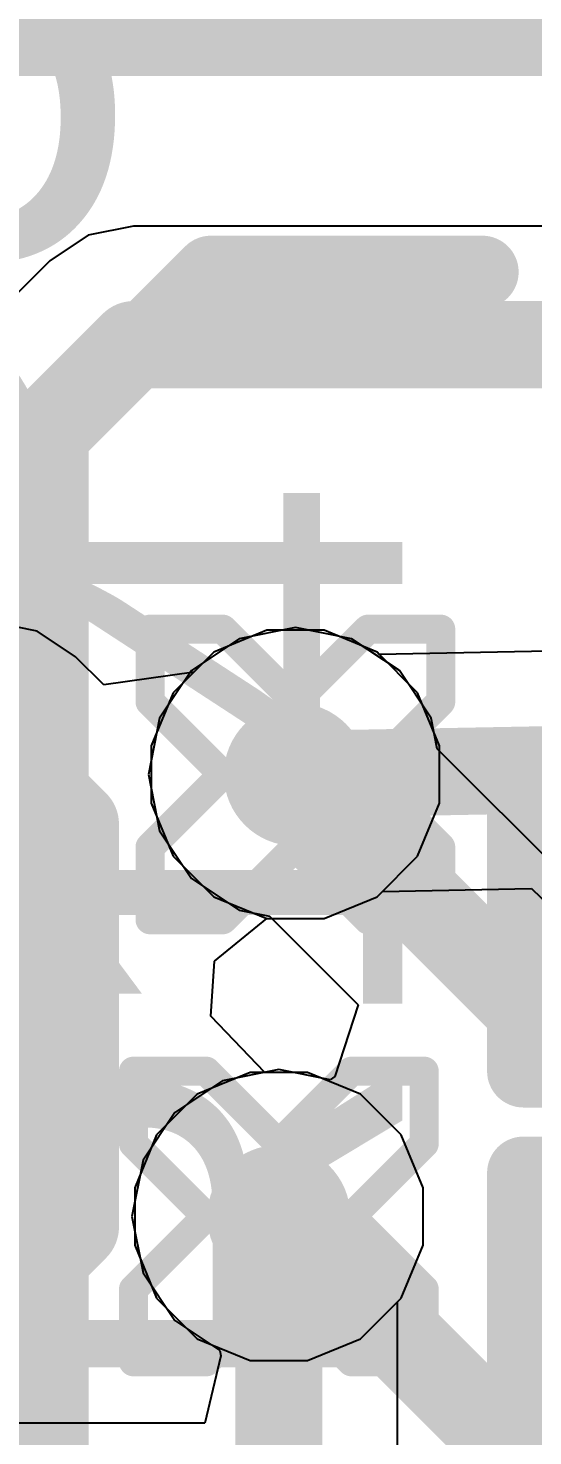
# Model space of a CAD drawing. Header units: inches. Extents: x 3 to 215, y 2 to 215.
# Drawn here: x 3.2497 to 3.2845, y 3.2709 to 3.3678 of the extents above; entities that cross this region are included whole.
import ezdxf

# ---------------------------------------------------------------- set-up
doc = ezdxf.new("R2010")
doc.units = ezdxf.units.IN
doc.header["$MEASUREMENT"] = 0
for name, color, linetype in [('Bottom Layer', 5, 'Continuous'), ('Bottom Overlay', 54, 'Continuous'), ('Drill Drawing', 1, 'Continuous'), ('Layer 1', 16, 'Continuous'), ('Layer 2', 76, 'Continuous'), ('Top Layer', 1, 'Continuous'), ('Top Overlay', 2, 'Continuous'), ('Top Paste', 8, 'Continuous'), ('Top Solder', 216, 'Continuous'), ('Via Holes', 16, 'Continuous')]:
    doc.layers.add(name, color=color, linetype=linetype)
doc.styles.add('Arial', font='', dxfattribs={"height": 0.2})
doc.styles.get('Arial').set_extended_font_data('Arial')

# ---------------------------------------------------------------- blocks, each defined once
blk = doc.blocks.new('R___0201_23')
at = {"layer": 'Top Layer'}
for points in [[(-0.016142, 0.007283), (-0.005512, 0.007283), (-0.005512, -0.007283), (-0.016142, -0.007283)], [(0.005512, 0.007283), (0.016142, 0.007283), (0.016142, -0.007283), (0.005512, -0.007283)]]:
    blk.add_hatch(color=1, dxfattribs=at).paths.add_polyline_path(points)
at = {"layer": 'Top Paste'}
for points in [[(-0.016142, 0.007283), (-0.005512, 0.007283), (-0.005512, -0.007283), (-0.016142, -0.007283)], [(0.005512, 0.007283), (0.016142, 0.007283), (0.016142, -0.007283), (0.005512, -0.007283)]]:
    blk.add_hatch(color=8, dxfattribs=at).paths.add_polyline_path(points)
at = {"layer": 'Top Solder'}
for points in [[(-0.018307, 0.009449), (-0.003346, 0.009449), (-0.003346, -0.009449), (-0.018307, -0.009449)], [(0.003346, 0.009449), (0.018307, 0.009449), (0.018307, -0.009449), (0.003346, -0.009449)]]:
    blk.add_hatch(color=216, dxfattribs=at).paths.add_polyline_path(points)
at = {"layer": 'Top Overlay'}
for points in [[(-0.019, 0.01, 0.005, 0.005, 0), (-0.019, -0.01, 0.005, 0.005, 0)], [(0.019, 0.01, 0.005, 0.005, 0), (-0.019, 0.01, 0.005, 0.005, 0)], [(0.019, 0.01, 0.005, 0.005, 0), (0.019, -0.01, 0.005, 0.005, 0)], [(0.019, -0.01, 0.005, 0.005, 0), (-0.019, -0.01, 0.005, 0.005, 0)]]:
    blk.add_lwpolyline(points, format="xyseb", dxfattribs=at)
for points in [[(-0.02025, 0.01, 0.0025, 0.0025, 1), (-0.01775, 0.01, 0.0025, 0.0025, 1)], [(-0.02025, 0.01, 0.0025, 0.0025, 1), (-0.01775, 0.01, 0.0025, 0.0025, 1)], [(0.01775, 0.01, 0.0025, 0.0025, 1), (0.02025, 0.01, 0.0025, 0.0025, 1)], [(0.01775, 0.01, 0.0025, 0.0025, 1), (0.02025, 0.01, 0.0025, 0.0025, 1)], [(-0.02025, -0.01, 0.0025, 0.0025, 1), (-0.01775, -0.01, 0.0025, 0.0025, 1)], [(-0.02025, -0.01, 0.0025, 0.0025, 1), (-0.01775, -0.01, 0.0025, 0.0025, 1)], [(0.01775, -0.01, 0.0025, 0.0025, 1), (0.02025, -0.01, 0.0025, 0.0025, 1)], [(0.01775, -0.01, 0.0025, 0.0025, 1), (0.02025, -0.01, 0.0025, 0.0025, 1)]]:
    blk.add_lwpolyline(points, format="xyseb", close=True, dxfattribs=at)
blk = doc.blocks.new('R___0201_24')
at = {"layer": 'Top Layer'}
for points in [[(-0.016142, 0.007283), (-0.005512, 0.007283), (-0.005512, -0.007283), (-0.016142, -0.007283)], [(0.005512, 0.007283), (0.016142, 0.007283), (0.016142, -0.007283), (0.005512, -0.007283)]]:
    blk.add_hatch(color=1, dxfattribs=at).paths.add_polyline_path(points)
at = {"layer": 'Top Paste'}
for points in [[(-0.016142, 0.007283), (-0.005512, 0.007283), (-0.005512, -0.007283), (-0.016142, -0.007283)], [(0.005512, 0.007283), (0.016142, 0.007283), (0.016142, -0.007283), (0.005512, -0.007283)]]:
    blk.add_hatch(color=8, dxfattribs=at).paths.add_polyline_path(points)
at = {"layer": 'Top Solder'}
for points in [[(-0.018307, 0.009449), (-0.003346, 0.009449), (-0.003346, -0.009449), (-0.018307, -0.009449)], [(0.003346, 0.009449), (0.018307, 0.009449), (0.018307, -0.009449), (0.003346, -0.009449)]]:
    blk.add_hatch(color=216, dxfattribs=at).paths.add_polyline_path(points)
at = {"layer": 'Top Overlay'}
for points in [[(-0.019, 0.01, 0.005, 0.005, 0), (-0.019, -0.01, 0.005, 0.005, 0)], [(0.019, 0.01, 0.005, 0.005, 0), (-0.019, 0.01, 0.005, 0.005, 0)], [(0.019, 0.01, 0.005, 0.005, 0), (0.019, -0.01, 0.005, 0.005, 0)], [(0.019, -0.01, 0.005, 0.005, 0), (-0.019, -0.01, 0.005, 0.005, 0)]]:
    blk.add_lwpolyline(points, format="xyseb", dxfattribs=at)
for points in [[(-0.02025, 0.01, 0.0025, 0.0025, 1), (-0.01775, 0.01, 0.0025, 0.0025, 1)], [(-0.02025, 0.01, 0.0025, 0.0025, 1), (-0.01775, 0.01, 0.0025, 0.0025, 1)], [(0.01775, 0.01, 0.0025, 0.0025, 1), (0.02025, 0.01, 0.0025, 0.0025, 1)], [(0.01775, 0.01, 0.0025, 0.0025, 1), (0.02025, 0.01, 0.0025, 0.0025, 1)], [(-0.02025, -0.01, 0.0025, 0.0025, 1), (-0.01775, -0.01, 0.0025, 0.0025, 1)], [(-0.02025, -0.01, 0.0025, 0.0025, 1), (-0.01775, -0.01, 0.0025, 0.0025, 1)], [(0.01775, -0.01, 0.0025, 0.0025, 1), (0.02025, -0.01, 0.0025, 0.0025, 1)], [(0.01775, -0.01, 0.0025, 0.0025, 1), (0.02025, -0.01, 0.0025, 0.0025, 1)]]:
    blk.add_lwpolyline(points, format="xyseb", close=True, dxfattribs=at)

msp = doc.modelspace()

# ---------------------------------------------------------------- hatches: boundary and pattern name
at = {"layer": 'Bottom Layer'}
h = msp.add_hatch(color=5, dxfattribs=at)
edge = h.paths.add_edge_path()
edge.add_arc((3.268137, 3.316421), 0.004921, 0, 360)
h = msp.add_hatch(color=5, dxfattribs=at)
edge = h.paths.add_edge_path()
edge.add_arc((3.267, 3.286), 0.004921, 0, 360)
at = {"layer": 'Layer 1'}
h = msp.add_hatch(color=16, dxfattribs=at)
edge = h.paths.add_edge_path()
edge.add_arc((3.268137, 3.316421), 0.004921, 0, 360)
h = msp.add_hatch(color=16, dxfattribs=at)
edge = h.paths.add_edge_path()
edge.add_arc((3.267, 3.286), 0.004921, 0, 360)
at = {"layer": 'Layer 2'}
h = msp.add_hatch(color=76, dxfattribs=at)
edge = h.paths.add_edge_path()
edge.add_arc((3.268137, 3.316421), 0.004921, 0, 360)
h = msp.add_hatch(color=76, dxfattribs=at)
edge = h.paths.add_edge_path()
edge.add_arc((3.267, 3.286), 0.004921, 0, 360)
at = {"layer": 'Top Layer'}
h = msp.add_hatch(color=1, dxfattribs=at)
edge = h.paths.add_edge_path()
edge.add_arc((3.268137, 3.316421), 0.004921, 0, 360)
h = msp.add_hatch(color=1, dxfattribs=at)
edge = h.paths.add_edge_path()
edge.add_arc((3.267, 3.286), 0.004921, 0, 360)
at = {"layer": 'Via Holes'}
h = msp.add_hatch(color=7, dxfattribs=at)
edge = h.paths.add_edge_path()
edge.add_arc((3.268137, 3.316421), 0.003937, 0, 360)
h = msp.add_hatch(color=7, dxfattribs=at)
edge = h.paths.add_edge_path()
edge.add_arc((3.267, 3.286), 0.003937, 0, 360)

# ---------------------------------------------------------------- linework, layer by layer
at = {"layer": 'Bottom Layer'}
for p, q in [((3.268137, 3.326536), (3.264266, 3.325766)), ((3.272009, 3.325766), (3.268137, 3.326536)), ((3.264266, 3.325766), (3.260985, 3.323573)), ((3.27529, 3.323573), (3.272009, 3.325766)), ((3.260985, 3.323573), (3.258792, 3.320292)), ((3.277483, 3.320292), (3.27529, 3.323573)), ((3.258792, 3.320292), (3.258022, 3.316421)), ((3.2779, 3.318193), (3.277483, 3.320292)), ((3.290937, 3.305157), (3.2779, 3.318193)), ((3.258022, 3.316421), (3.258792, 3.312549)), ((3.258792, 3.312549), (3.260985, 3.309268)), ((3.260985, 3.309268), (3.264266, 3.307075)), ((3.264266, 3.307075), (3.266365, 3.306658)), ((3.266365, 3.306658), (3.272457, 3.300566)), ((3.272457, 3.300566), (3.270842, 3.295631)), ((3.267, 3.296116), (3.263129, 3.295346)), ((3.27054, 3.295411), (3.267, 3.296116)), ((3.263129, 3.295346), (3.259847, 3.293153)), ((3.270842, 3.295631), (3.27054, 3.295411)), ((3.259847, 3.293153), (3.257654, 3.289871)), ((3.257654, 3.289871), (3.256884, 3.286)), ((3.256884, 3.286), (3.257654, 3.282129)), ((3.257654, 3.282129), (3.259847, 3.278847)), ((3.259847, 3.278847), (3.262942, 3.276779)), ((3.262942, 3.276779), (3.263018, 3.276403)), ((3.263018, 3.276403), (3.261899, 3.27178)), ((3.261899, 3.27178), (3.247504, 3.27178))]:
    msp.add_line(p, q, dxfattribs=at)
msp.add_lwpolyline([(3.268137, 3.316421, 0.006, 0.006, 0), (3.287558, 3.297, 0.006, 0.006, 0)], format="xyseb", dxfattribs=at)
msp.add_lwpolyline([(3.266637, 3.316421, 0.003, 0.003, 1), (3.269637, 3.316421, 0.003, 0.003, 1)], format="xyseb", close=True, dxfattribs=at)
at = {"layer": 'Drill Drawing'}
for points in [[(3.258137, 3.321421, 0.002, 0.002, 0), (3.258137, 3.326421, 0.002, 0.002, 0)], [(3.258137, 3.326421, 0.002, 0.002, 0), (3.263137, 3.326421, 0.002, 0.002, 0)], [(3.263137, 3.326421, 0.002, 0.002, 0), (3.268137, 3.321421, 0.002, 0.002, 0)], [(3.268137, 3.321421, 0.002, 0.002, 0), (3.273137, 3.326421, 0.002, 0.002, 0)], [(3.273137, 3.326421, 0.002, 0.002, 0), (3.278137, 3.326421, 0.002, 0.002, 0)], [(3.278137, 3.321421, 0.002, 0.002, 0), (3.278137, 3.326421, 0.002, 0.002, 0)], [(3.258137, 3.321421, 0.002, 0.002, 0), (3.263137, 3.316421, 0.002, 0.002, 0)], [(3.273137, 3.316421, 0.002, 0.002, 0), (3.278137, 3.321421, 0.002, 0.002, 0)], [(3.258137, 3.311421, 0.002, 0.002, 0), (3.263137, 3.316421, 0.002, 0.002, 0)], [(3.273137, 3.316421, 0.002, 0.002, 0), (3.278137, 3.311421, 0.002, 0.002, 0)], [(3.258137, 3.306421, 0.002, 0.002, 0), (3.258137, 3.311421, 0.002, 0.002, 0)], [(3.263137, 3.306421, 0.002, 0.002, 0), (3.268137, 3.311421, 0.002, 0.002, 0)], [(3.268137, 3.311421, 0.002, 0.002, 0), (3.273137, 3.306421, 0.002, 0.002, 0)], [(3.278137, 3.306421, 0.002, 0.002, 0), (3.278137, 3.311421, 0.002, 0.002, 0)], [(3.258137, 3.306421, 0.002, 0.002, 0), (3.263137, 3.306421, 0.002, 0.002, 0)], [(3.273137, 3.306421, 0.002, 0.002, 0), (3.278137, 3.306421, 0.002, 0.002, 0)], [(3.257, 3.291, 0.002, 0.002, 0), (3.257, 3.296, 0.002, 0.002, 0)], [(3.257, 3.296, 0.002, 0.002, 0), (3.262, 3.296, 0.002, 0.002, 0)], [(3.262, 3.296, 0.002, 0.002, 0), (3.267, 3.291, 0.002, 0.002, 0)], [(3.267, 3.291, 0.002, 0.002, 0), (3.272, 3.296, 0.002, 0.002, 0)], [(3.272, 3.296, 0.002, 0.002, 0), (3.277, 3.296, 0.002, 0.002, 0)], [(3.277, 3.291, 0.002, 0.002, 0), (3.277, 3.296, 0.002, 0.002, 0)], [(3.257, 3.291, 0.002, 0.002, 0), (3.262, 3.286, 0.002, 0.002, 0)], [(3.272, 3.286, 0.002, 0.002, 0), (3.277, 3.291, 0.002, 0.002, 0)], [(3.257, 3.281, 0.002, 0.002, 0), (3.262, 3.286, 0.002, 0.002, 0)], [(3.272, 3.286, 0.002, 0.002, 0), (3.277, 3.281, 0.002, 0.002, 0)], [(3.257, 3.276, 0.002, 0.002, 0), (3.257, 3.281, 0.002, 0.002, 0)], [(3.262, 3.276, 0.002, 0.002, 0), (3.267, 3.281, 0.002, 0.002, 0)], [(3.267, 3.281, 0.002, 0.002, 0), (3.272, 3.276, 0.002, 0.002, 0)], [(3.277, 3.276, 0.002, 0.002, 0), (3.277, 3.281, 0.002, 0.002, 0)], [(3.257, 3.276, 0.002, 0.002, 0), (3.262, 3.276, 0.002, 0.002, 0)], [(3.272, 3.276, 0.002, 0.002, 0), (3.277, 3.276, 0.002, 0.002, 0)]]:
    msp.add_lwpolyline(points, format="xyseb", dxfattribs=at)
for points in [[(3.257637, 3.326421, 0.001, 0.001, 1), (3.258637, 3.326421, 0.001, 0.001, 1)], [(3.257637, 3.326421, 0.001, 0.001, 1), (3.258637, 3.326421, 0.001, 0.001, 1)], [(3.262637, 3.326421, 0.001, 0.001, 1), (3.263637, 3.326421, 0.001, 0.001, 1)], [(3.262637, 3.326421, 0.001, 0.001, 1), (3.263637, 3.326421, 0.001, 0.001, 1)], [(3.272637, 3.326421, 0.001, 0.001, 1), (3.273637, 3.326421, 0.001, 0.001, 1)], [(3.272637, 3.326421, 0.001, 0.001, 1), (3.273637, 3.326421, 0.001, 0.001, 1)], [(3.277637, 3.326421, 0.001, 0.001, 1), (3.278637, 3.326421, 0.001, 0.001, 1)], [(3.277637, 3.326421, 0.001, 0.001, 1), (3.278637, 3.326421, 0.001, 0.001, 1)], [(3.257637, 3.321421, 0.001, 0.001, 1), (3.258637, 3.321421, 0.001, 0.001, 1)], [(3.257637, 3.321421, 0.001, 0.001, 1), (3.258637, 3.321421, 0.001, 0.001, 1)], [(3.267637, 3.321421, 0.001, 0.001, 1), (3.268637, 3.321421, 0.001, 0.001, 1)], [(3.267637, 3.321421, 0.001, 0.001, 1), (3.268637, 3.321421, 0.001, 0.001, 1)], [(3.277637, 3.321421, 0.001, 0.001, 1), (3.278637, 3.321421, 0.001, 0.001, 1)], [(3.277637, 3.321421, 0.001, 0.001, 1), (3.278637, 3.321421, 0.001, 0.001, 1)], [(3.262637, 3.316421, 0.001, 0.001, 1), (3.263637, 3.316421, 0.001, 0.001, 1)], [(3.262637, 3.316421, 0.001, 0.001, 1), (3.263637, 3.316421, 0.001, 0.001, 1)], [(3.272637, 3.316421, 0.001, 0.001, 1), (3.273637, 3.316421, 0.001, 0.001, 1)], [(3.272637, 3.316421, 0.001, 0.001, 1), (3.273637, 3.316421, 0.001, 0.001, 1)], [(3.257637, 3.311421, 0.001, 0.001, 1), (3.258637, 3.311421, 0.001, 0.001, 1)], [(3.257637, 3.311421, 0.001, 0.001, 1), (3.258637, 3.311421, 0.001, 0.001, 1)], [(3.267637, 3.311421, 0.001, 0.001, 1), (3.268637, 3.311421, 0.001, 0.001, 1)], [(3.267637, 3.311421, 0.001, 0.001, 1), (3.268637, 3.311421, 0.001, 0.001, 1)], [(3.277637, 3.311421, 0.001, 0.001, 1), (3.278637, 3.311421, 0.001, 0.001, 1)], [(3.277637, 3.311421, 0.001, 0.001, 1), (3.278637, 3.311421, 0.001, 0.001, 1)], [(3.257637, 3.306421, 0.001, 0.001, 1), (3.258637, 3.306421, 0.001, 0.001, 1)], [(3.257637, 3.306421, 0.001, 0.001, 1), (3.258637, 3.306421, 0.001, 0.001, 1)], [(3.262637, 3.306421, 0.001, 0.001, 1), (3.263637, 3.306421, 0.001, 0.001, 1)], [(3.262637, 3.306421, 0.001, 0.001, 1), (3.263637, 3.306421, 0.001, 0.001, 1)], [(3.272637, 3.306421, 0.001, 0.001, 1), (3.273637, 3.306421, 0.001, 0.001, 1)], [(3.272637, 3.306421, 0.001, 0.001, 1), (3.273637, 3.306421, 0.001, 0.001, 1)], [(3.277637, 3.306421, 0.001, 0.001, 1), (3.278637, 3.306421, 0.001, 0.001, 1)], [(3.277637, 3.306421, 0.001, 0.001, 1), (3.278637, 3.306421, 0.001, 0.001, 1)], [(3.2565, 3.296, 0.001, 0.001, 1), (3.2575, 3.296, 0.001, 0.001, 1)], [(3.2565, 3.296, 0.001, 0.001, 1), (3.2575, 3.296, 0.001, 0.001, 1)], [(3.2615, 3.296, 0.001, 0.001, 1), (3.2625, 3.296, 0.001, 0.001, 1)], [(3.2615, 3.296, 0.001, 0.001, 1), (3.2625, 3.296, 0.001, 0.001, 1)], [(3.2715, 3.296, 0.001, 0.001, 1), (3.2725, 3.296, 0.001, 0.001, 1)], [(3.2715, 3.296, 0.001, 0.001, 1), (3.2725, 3.296, 0.001, 0.001, 1)], [(3.2765, 3.296, 0.001, 0.001, 1), (3.2775, 3.296, 0.001, 0.001, 1)], [(3.2765, 3.296, 0.001, 0.001, 1), (3.2775, 3.296, 0.001, 0.001, 1)], [(3.2565, 3.291, 0.001, 0.001, 1), (3.2575, 3.291, 0.001, 0.001, 1)], [(3.2565, 3.291, 0.001, 0.001, 1), (3.2575, 3.291, 0.001, 0.001, 1)], [(3.2665, 3.291, 0.001, 0.001, 1), (3.2675, 3.291, 0.001, 0.001, 1)], [(3.2665, 3.291, 0.001, 0.001, 1), (3.2675, 3.291, 0.001, 0.001, 1)], [(3.2765, 3.291, 0.001, 0.001, 1), (3.2775, 3.291, 0.001, 0.001, 1)], [(3.2765, 3.291, 0.001, 0.001, 1), (3.2775, 3.291, 0.001, 0.001, 1)], [(3.2615, 3.286, 0.001, 0.001, 1), (3.2625, 3.286, 0.001, 0.001, 1)], [(3.2615, 3.286, 0.001, 0.001, 1), (3.2625, 3.286, 0.001, 0.001, 1)], [(3.2715, 3.286, 0.001, 0.001, 1), (3.2725, 3.286, 0.001, 0.001, 1)], [(3.2715, 3.286, 0.001, 0.001, 1), (3.2725, 3.286, 0.001, 0.001, 1)], [(3.2565, 3.281, 0.001, 0.001, 1), (3.2575, 3.281, 0.001, 0.001, 1)], [(3.2565, 3.281, 0.001, 0.001, 1), (3.2575, 3.281, 0.001, 0.001, 1)], [(3.2665, 3.281, 0.001, 0.001, 1), (3.2675, 3.281, 0.001, 0.001, 1)], [(3.2665, 3.281, 0.001, 0.001, 1), (3.2675, 3.281, 0.001, 0.001, 1)], [(3.2765, 3.281, 0.001, 0.001, 1), (3.2775, 3.281, 0.001, 0.001, 1)], [(3.2765, 3.281, 0.001, 0.001, 1), (3.2775, 3.281, 0.001, 0.001, 1)], [(3.2565, 3.276, 0.001, 0.001, 1), (3.2575, 3.276, 0.001, 0.001, 1)], [(3.2565, 3.276, 0.001, 0.001, 1), (3.2575, 3.276, 0.001, 0.001, 1)], [(3.2615, 3.276, 0.001, 0.001, 1), (3.2625, 3.276, 0.001, 0.001, 1)], [(3.2615, 3.276, 0.001, 0.001, 1), (3.2625, 3.276, 0.001, 0.001, 1)], [(3.2715, 3.276, 0.001, 0.001, 1), (3.2725, 3.276, 0.001, 0.001, 1)], [(3.2715, 3.276, 0.001, 0.001, 1), (3.2725, 3.276, 0.001, 0.001, 1)], [(3.2765, 3.276, 0.001, 0.001, 1), (3.2775, 3.276, 0.001, 0.001, 1)], [(3.2765, 3.276, 0.001, 0.001, 1), (3.2775, 3.276, 0.001, 0.001, 1)]]:
    msp.add_lwpolyline(points, format="xyseb", close=True, dxfattribs=at)
at = {"layer": 'Layer 1'}
for p, q in [((3.266164, 3.326342), (3.262517, 3.324831)), ((3.270111, 3.326342), (3.266164, 3.326342)), ((3.273757, 3.324831), (3.270111, 3.326342)), ((3.287467, 3.32494), (3.273902, 3.324687)), ((3.262517, 3.324831), (3.259727, 3.32204)), ((3.273902, 3.324687), (3.273757, 3.324831)), ((3.259727, 3.32204), (3.258216, 3.318394)), ((3.258216, 3.318394), (3.258216, 3.314447)), ((3.258216, 3.314447), (3.259727, 3.310801)), ((3.259727, 3.310801), (3.262517, 3.30801)), ((3.274122, 3.308374), (3.284394, 3.308566)), ((3.284394, 3.308566), (3.286289, 3.306741)), ((3.262517, 3.30801), (3.266164, 3.306499)), ((3.270111, 3.306499), (3.273757, 3.30801)), ((3.273757, 3.30801), (3.274122, 3.308374)), ((3.266164, 3.306499), (3.270111, 3.306499)), ((3.265026, 3.295921), (3.26138, 3.294411)), ((3.268973, 3.295921), (3.265026, 3.295921)), ((3.27262, 3.294411), (3.268973, 3.295921)), ((3.26138, 3.294411), (3.258589, 3.29162)), ((3.275411, 3.29162), (3.27262, 3.294411)), ((3.258589, 3.29162), (3.257079, 3.287974)), ((3.276921, 3.287974), (3.275411, 3.29162)), ((3.257079, 3.287974), (3.257079, 3.284026)), ((3.276921, 3.284026), (3.276921, 3.287974)), ((3.257079, 3.284026), (3.258589, 3.28038)), ((3.275411, 3.28038), (3.276921, 3.284026)), ((3.258589, 3.28038), (3.26138, 3.277589)), ((3.27262, 3.277589), (3.275411, 3.28038)), ((3.26138, 3.277589), (3.265026, 3.276079)), ((3.268973, 3.276079), (3.27262, 3.277589)), ((3.265026, 3.276079), (3.268973, 3.276079))]:
    msp.add_line(p, q, dxfattribs=at)
msp.add_lwpolyline([(3.268137, 3.316421, 0.006, 0.006, 0), (3.28762, 3.316785, 0.006, 0.006, 0)], format="xyseb", dxfattribs=at)
msp.add_lwpolyline([(3.266637, 3.316421, 0.003, 0.003, 1), (3.269637, 3.316421, 0.003, 0.003, 1)], format="xyseb", close=True, dxfattribs=at)
at = {"layer": 'Layer 2'}
for p, q in [((3.257, 3.354157), (3.253879, 3.353536)), ((3.257001, 3.354157), (3.257, 3.354157)), ((3.315905, 3.354157), (3.257001, 3.354157)), ((3.253879, 3.353536), (3.251232, 3.351768)), ((3.251232, 3.351767), (3.245154, 3.345689)), ((3.251232, 3.351768), (3.251232, 3.351767))]:
    msp.add_line(p, q, dxfattribs=at)
for points in [[(3.250921, 3.339921, 0.006, 0.006, 0), (3.257, 3.346, 0.006, 0.006, 0)], [(3.257, 3.346, 0.006, 0.006, 0), (3.332689, 3.346, 0.006, 0.006, 0)], [(3.250921, 3.267808, 0.006, 0.006, 0), (3.250921, 3.339921, 0.006, 0.006, 0)], [(3.267, 3.286, 0.006, 0.006, 0), (3.291, 3.262, 0.006, 0.006, 0)]]:
    msp.add_lwpolyline(points, format="xyseb", dxfattribs=at)
for points in [[(3.2555, 3.346, 0.003, 0.003, 1), (3.2585, 3.346, 0.003, 0.003, 1)], [(3.2555, 3.346, 0.003, 0.003, 1), (3.2585, 3.346, 0.003, 0.003, 1)], [(3.249421, 3.339921, 0.003, 0.003, 1), (3.252421, 3.339921, 0.003, 0.003, 1)], [(3.249421, 3.339921, 0.003, 0.003, 1), (3.252421, 3.339921, 0.003, 0.003, 1)], [(3.2655, 3.286, 0.003, 0.003, 1), (3.2685, 3.286, 0.003, 0.003, 1)]]:
    msp.add_lwpolyline(points, format="xyseb", close=True, dxfattribs=at)
at = {"layer": 'Top Layer'}
for p, q in [((3.250372, 3.326286), (3.24725, 3.326907)), ((3.253018, 3.324517), (3.250372, 3.326286)), ((3.266164, 3.326342), (3.262517, 3.324831)), ((3.270111, 3.326342), (3.266164, 3.326342)), ((3.273757, 3.324831), (3.270111, 3.326342)), ((3.254952, 3.322584), (3.253018, 3.324517)), ((3.262517, 3.324831), (3.261146, 3.32346)), ((3.276548, 3.32204), (3.273757, 3.324831)), ((3.261146, 3.32346), (3.254952, 3.322584)), ((3.278059, 3.318394), (3.276548, 3.32204)), ((3.278059, 3.314447), (3.278059, 3.318394)), ((3.276548, 3.310801), (3.278059, 3.314447)), ((3.273757, 3.30801), (3.276548, 3.310801)), ((3.270111, 3.306499), (3.273757, 3.30801)), ((3.262566, 3.303561), (3.266164, 3.306499)), ((3.266164, 3.306499), (3.270111, 3.306499)), ((3.262313, 3.299797), (3.262566, 3.303561)), ((3.266033, 3.295921), (3.262313, 3.299797)), ((3.268973, 3.295921), (3.266033, 3.295921)), ((3.27262, 3.294411), (3.268973, 3.295921)), ((3.275411, 3.29162), (3.27262, 3.294411)), ((3.276921, 3.287974), (3.275411, 3.29162)), ((3.276921, 3.284026), (3.276921, 3.287974)), ((3.275411, 3.28038), (3.276921, 3.284026)), ((3.275157, 3.280126), (3.275411, 3.28038)), ((3.275157, 3.268589), (3.275157, 3.280126))]:
    msp.add_line(p, q, dxfattribs=at)
for points in [[(3.149972, 3.372, 0.015, 0.015, 0), (3.327, 3.372, 0.015, 0.015, 0)], [(3.234904, 3.31875, 0.006, 0.006, 0), (3.24725, 3.31875, 0.006, 0.006, 0)], [(3.24725, 3.31875, 0.006, 0.006, 0), (3.253, 3.313, 0.006, 0.006, 0)], [(3.253, 3.285277, 0.006, 0.006, 0), (3.253, 3.313, 0.006, 0.006, 0)], [(3.238996, 3.271273, 0.006, 0.006, 0), (3.253, 3.285277, 0.006, 0.006, 0)], [(3.267, 3.26521, 0.006, 0.006, 0), (3.267, 3.286, 0.006, 0.006, 0)]]:
    msp.add_lwpolyline(points, format="xyseb", dxfattribs=at)
for points in [[(3.24575, 3.31875, 0.003, 0.003, 1), (3.24875, 3.31875, 0.003, 0.003, 1)], [(3.24575, 3.31875, 0.003, 0.003, 1), (3.24875, 3.31875, 0.003, 0.003, 1)], [(3.2515, 3.313, 0.003, 0.003, 1), (3.2545, 3.313, 0.003, 0.003, 1)], [(3.2515, 3.313, 0.003, 0.003, 1), (3.2545, 3.313, 0.003, 0.003, 1)], [(3.2515, 3.285277, 0.003, 0.003, 1), (3.2545, 3.285277, 0.003, 0.003, 1)], [(3.2515, 3.285277, 0.003, 0.003, 1), (3.2545, 3.285277, 0.003, 0.003, 1)], [(3.2655, 3.286, 0.003, 0.003, 1), (3.2685, 3.286, 0.003, 0.003, 1)]]:
    msp.add_lwpolyline(points, format="xyseb", close=True, dxfattribs=at)
at = {"layer": 'Top Overlay'}
for points in [[(3.240077, 3.32875, 0.005, 0.005, 0), (3.262327, 3.351, 0.005, 0.005, 0)], [(3.262327, 3.351, 0.005, 0.005, 0), (3.281, 3.351, 0.005, 0.005, 0)]]:
    msp.add_lwpolyline(points, format="xyseb", dxfattribs=at)
for points in [[(3.261077, 3.351, 0.0025, 0.0025, 1), (3.263577, 3.351, 0.0025, 0.0025, 1)], [(3.261077, 3.351, 0.0025, 0.0025, 1), (3.263577, 3.351, 0.0025, 0.0025, 1)], [(3.27975, 3.351, 0.0025, 0.0025, 1), (3.28225, 3.351, 0.0025, 0.0025, 1)]]:
    msp.add_lwpolyline(points, format="xyseb", close=True, dxfattribs=at)

# ---------------------------------------------------------------- block references
at = {"rotation": 180}
for name, p in [('R___0201_23', (3.302827, 3.306)), ('R___0201_24', (3.302827, 3.279))]:
    msp.add_blockref(name, p, dxfattribs=at)

# ---------------------------------------------------------------- texts
at = {"layer": 'Bottom Overlay', "style": 'Arial', "text_generation_flag": 2}
msp.add_text('C2', height=0.03, dxfattribs=at).set_placement((3.253803, 3.319005))
at = {"layer": 'Top Overlay', "style": 'Arial'}
msp.add_text('C6', height=0.03, dxfattribs=at).set_placement((3.204008, 3.352005))
msp.add_text('R14', height=0.025, rotation=90, dxfattribs=at).set_placement((3.275496, 3.27276))

doc.saveas('drawing.dxf')
